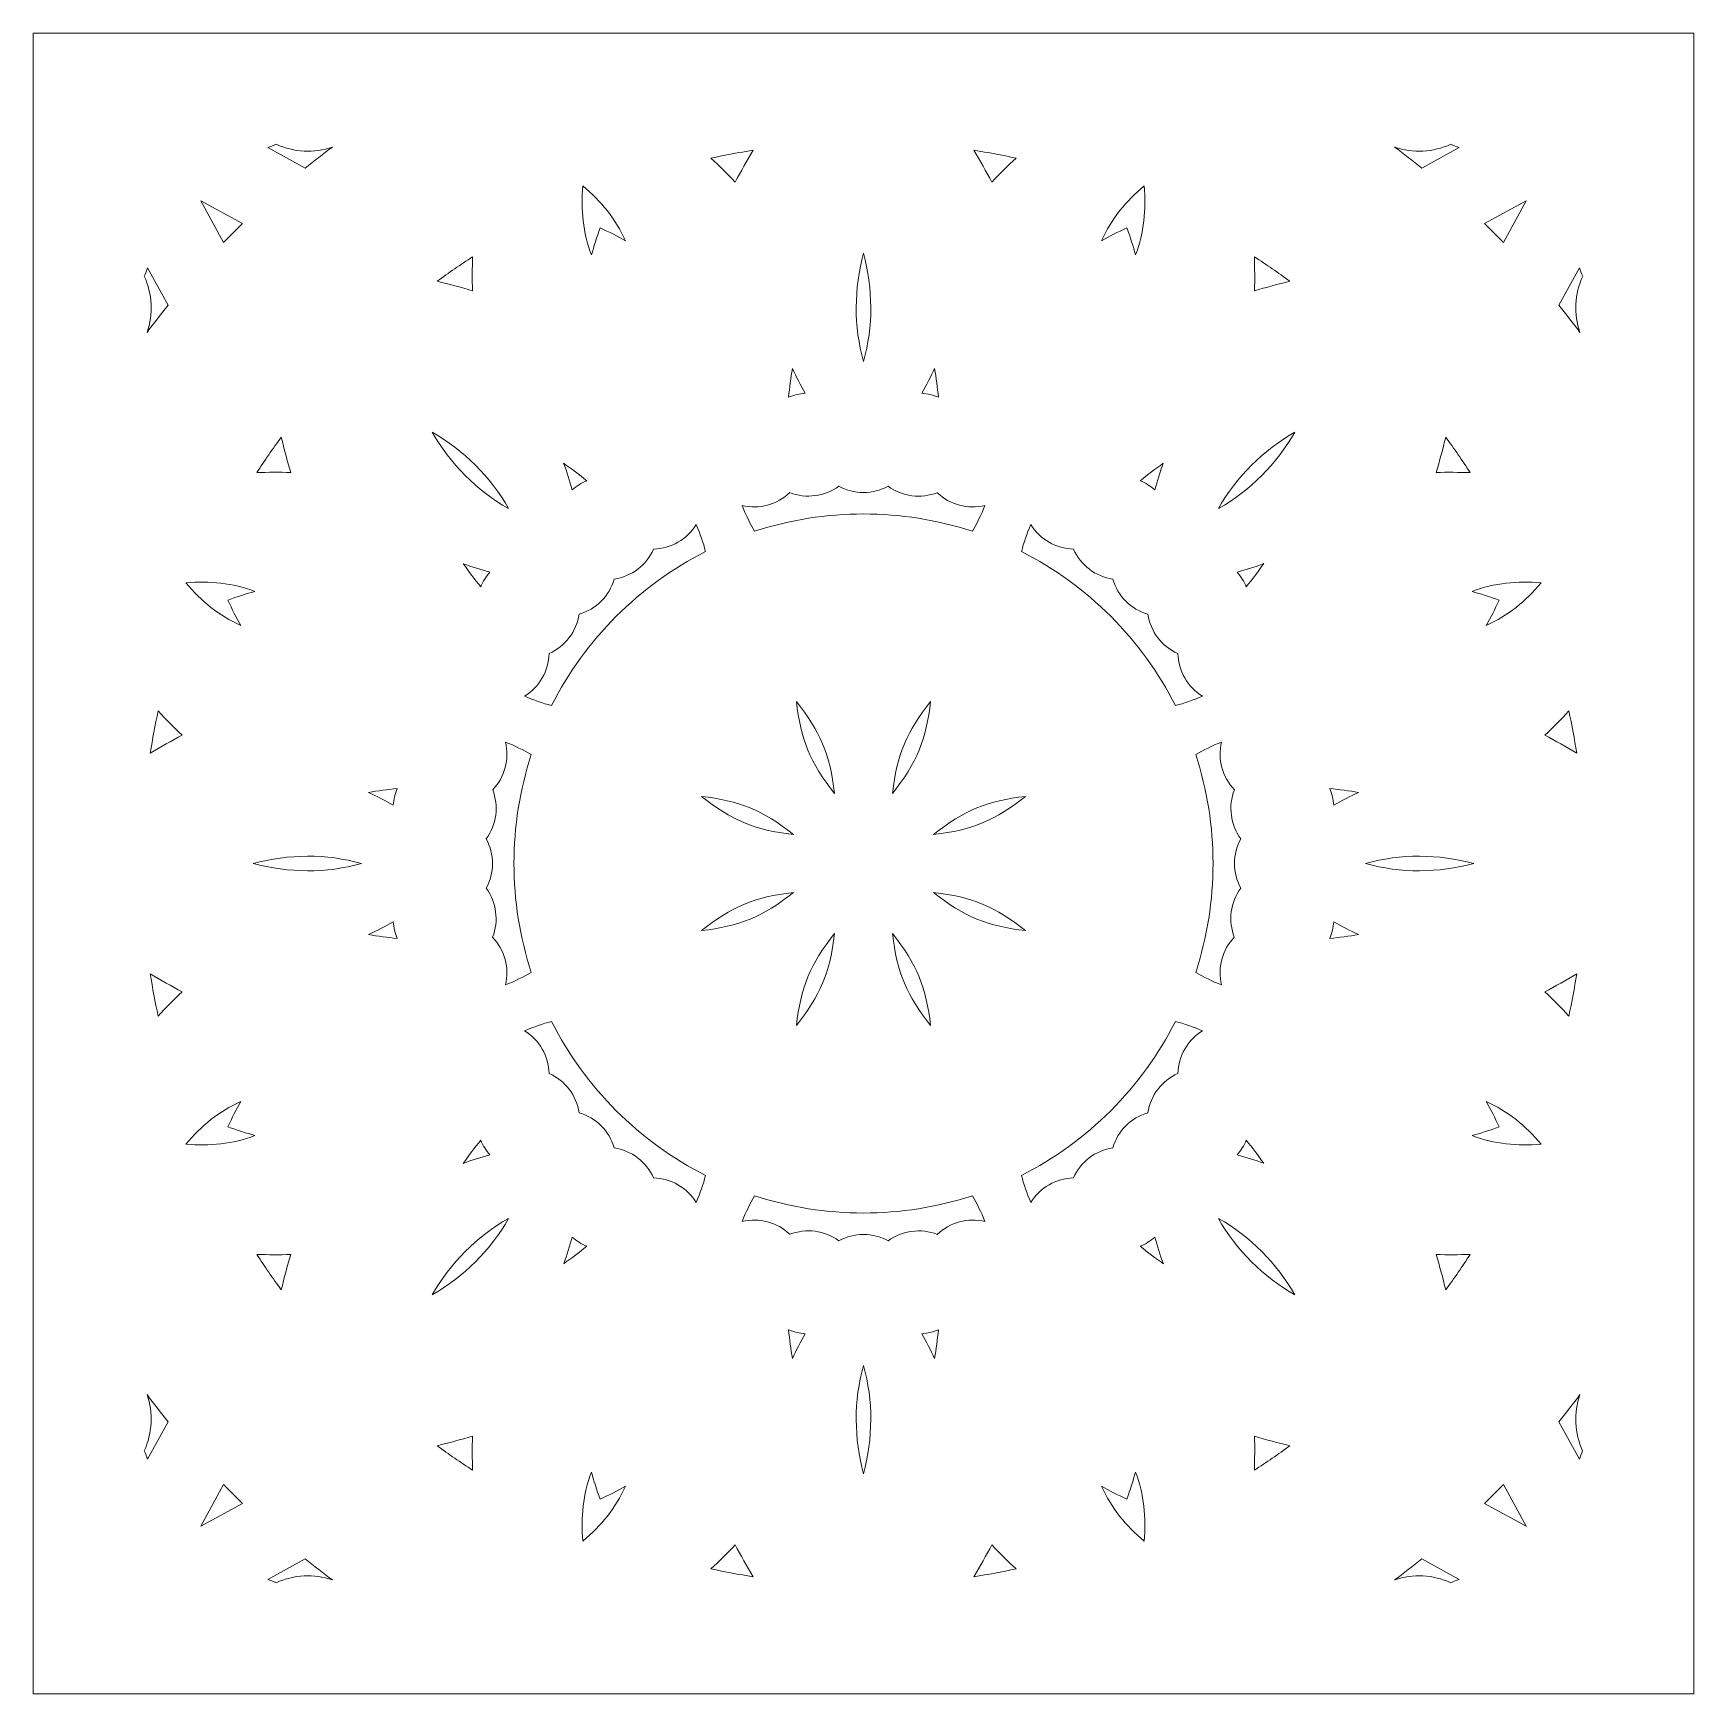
# Model space of a CAD drawing. Header units: millimetres. Extents: x -329 to 329, y -329 to 329.
# Drawn here: x 125.8 to 329, y -101.6 to 101.6 of the extents above; entities that cross this region are included whole.
import ezdxf

# ---------------------------------------------------------------- set-up
doc = ezdxf.new("R2010")
doc.units = ezdxf.units.MM
doc.header["$MEASUREMENT"] = 0
doc.layers.add('layer 1', color=7, linetype='Continuous')

msp = doc.modelspace()

# ---------------------------------------------------------------- linework, layer by layer
at = {"layer": 'layer 1', "color": 250, "lineweight": 9}
for points, knots in [([(328.9563, 101.6), (328.9563, 101.6), (125.7563, 101.6), (125.7563, 101.6), (125.7563, 101.6), (125.7563, 101.6), (125.7563, -101.6), (125.7563, -101.6), (125.7563, -101.6), (125.7563, -101.6), (328.9563, -101.6), (328.9563, -101.6), (328.9563, -101.6), (328.9563, -101.6), (328.9563, 101.6), (328.9563, 101.6)], [0, 0, 0, 0, 0.2, 0.2, 0.2, 0.2, 0.4, 0.4, 0.4, 0.4, 0.6, 0.6, 0.6, 0.6, 1, 1, 1, 1]), ([(159.0363, 85.0973), (159.0363, 85.0973), (154.4511, 87.6084), (154.4511, 87.6084), (154.4511, 87.6084), (154.8017, 87.7187), (155.1469, 87.8502), (155.4849, 88.0027), (155.4849, 88.0027), (157.6527, 87.0242), (160.1235, 86.913), (162.3602, 87.6689), (162.3602, 87.6689), (161.2397, 86.8359), (160.1315, 85.9787), (159.0363, 85.0973)], [0, 0, 0, 0, 0.2, 0.2, 0.2, 0.2, 0.4, 0.4, 0.4, 0.4, 0.6, 0.6, 0.6, 0.6, 1, 1, 1, 1]), ([(295.6756, 85.0972), (294.5805, 85.9785), (293.4722, 86.8358), (292.3518, 87.6687), (292.3518, 87.6687), (294.5885, 86.9128), (297.0592, 87.0241), (299.2271, 88.0026), (299.2271, 88.0026), (299.565, 87.85), (299.9103, 87.7185), (300.2609, 87.6082), (300.2609, 87.6082), (300.2609, 87.6082), (295.6756, 85.0972), (295.6756, 85.0972)], [0, 0, 0, 0, 0.2, 0.2, 0.2, 0.2, 0.4, 0.4, 0.4, 0.4, 0.6, 0.6, 0.6, 0.6, 1, 1, 1, 1]), ([(211.6386, 83.3863), (210.681, 84.3927), (209.6961, 85.3682), (208.6856, 86.3136), (208.6856, 86.3136), (210.3969, 86.6821), (212.1269, 87.0009), (213.8737, 87.2685), (213.8737, 87.2685), (213.0912, 85.998), (212.3451, 84.7041), (211.6386, 83.3863)], [0, 0, 0, 0, 0.25, 0.25, 0.25, 0.25, 0.5, 0.5, 0.5, 0.5, 1, 1, 1, 1]), ([(243.0738, 83.3862), (242.3672, 84.704), (241.621, 85.9979), (240.8385, 87.2685), (240.8385, 87.2685), (242.5852, 87.0009), (244.3153, 86.682), (246.0268, 86.3136), (246.0268, 86.3136), (245.0161, 85.3681), (244.0313, 84.3927), (243.0738, 83.3862)], [0, 0, 0, 0, 0.25, 0.25, 0.25, 0.25, 0.5, 0.5, 0.5, 0.5, 1, 1, 1, 1]), ([(194.0767, 74.4688), (193.0027, 77.217), (192.7733, 79.9788), (193.0029, 82.9361), (193.0029, 82.9361), (195.2559, 81.0076), (197.0469, 78.8926), (198.2306, 76.1906), (198.2306, 76.1906), (197.2892, 76.7447), (196.2605, 77.2748), (195.1384, 77.7815), (195.1384, 77.7815), (194.7032, 76.6294), (194.3505, 75.5268), (194.0767, 74.4688)], [0, 0, 0, 0, 0.2, 0.2, 0.2, 0.2, 0.4, 0.4, 0.4, 0.4, 0.6, 0.6, 0.6, 0.6, 1, 1, 1, 1]), ([(260.6362, 74.4698), (260.3624, 75.5273), (260.0098, 76.6296), (259.5747, 77.7813), (259.5747, 77.7813), (258.4522, 77.2744), (257.4232, 76.7442), (256.4815, 76.1896), (256.4815, 76.1896), (257.6653, 78.8923), (259.456, 81.0074), (261.7094, 82.9362), (261.7094, 82.9362), (261.9389, 79.9794), (261.7098, 77.2175), (260.6362, 74.4698)], [0, 0, 0, 0, 0.2, 0.2, 0.2, 0.2, 0.4, 0.4, 0.4, 0.4, 0.6, 0.6, 0.6, 0.6, 1, 1, 1, 1]), ([(149.0562, 76.0019), (149.0562, 76.0019), (146.2742, 81.0818), (146.2742, 81.0818), (146.2742, 81.0818), (146.2742, 81.0818), (151.3541, 78.2998), (151.3541, 78.2998), (151.3541, 78.2998), (151.3541, 78.2998), (149.0562, 76.0019), (149.0562, 76.0019)], [0, 0, 0, 0, 0.25, 0.25, 0.25, 0.25, 0.5, 0.5, 0.5, 0.5, 1, 1, 1, 1]), ([(303.3579, 78.2996), (303.3579, 78.2996), (308.4378, 81.0816), (308.4378, 81.0816), (308.4378, 81.0816), (308.4378, 81.0816), (305.6558, 76.0017), (305.6558, 76.0017), (305.6558, 76.0017), (305.6558, 76.0017), (303.3579, 78.2996), (303.3579, 78.2996)], [0, 0, 0, 0, 0.25, 0.25, 0.25, 0.25, 0.5, 0.5, 0.5, 0.5, 1, 1, 1, 1]), ([(179.5071, 70.0772), (178.0755, 70.5095), (176.633, 70.8967), (175.1811, 71.2418), (175.1811, 71.2418), (176.6056, 72.2878), (178.0545, 73.2856), (179.5252, 74.2353), (179.5252, 74.2353), (179.4791, 72.8521), (179.4723, 71.466), (179.5071, 70.0772)], [0, 0, 0, 0, 0.25, 0.25, 0.25, 0.25, 0.5, 0.5, 0.5, 0.5, 1, 1, 1, 1]), ([(227.3562, 61.4285), (226.1413, 65.7358), (226.2016, 70.3469), (227.3565, 74.67), (227.3565, 74.67), (228.5116, 70.3469), (228.5717, 65.7359), (227.3562, 61.4285)], [0, 0, 0, 0, 0.33333333, 0.33333333, 0.33333333, 0.33333333, 1, 1, 1, 1]), ([(279.5307, 71.2416), (278.0792, 70.8965), (276.6367, 70.5092), (275.2051, 70.077), (275.2051, 70.077), (275.2398, 71.4656), (275.2331, 72.8518), (275.1869, 74.235), (275.1869, 74.235), (276.6577, 73.2853), (278.1064, 72.2875), (279.5307, 71.2416)], [0, 0, 0, 0, 0.25, 0.25, 0.25, 0.25, 0.5, 0.5, 0.5, 0.5, 1, 1, 1, 1]), ([(142.2586, 68.3196), (141.3773, 67.2245), (140.52, 66.1162), (139.6871, 64.9958), (139.6871, 64.9958), (140.443, 67.2325), (140.3317, 69.7032), (139.3532, 71.8711), (139.3532, 71.8711), (139.5058, 72.2091), (139.6373, 72.5543), (139.7476, 72.9049), (139.7476, 72.9049), (139.7476, 72.9049), (142.2586, 68.3196), (142.2586, 68.3196)], [0, 0, 0, 0, 0.2, 0.2, 0.2, 0.2, 0.4, 0.4, 0.4, 0.4, 0.6, 0.6, 0.6, 0.6, 1, 1, 1, 1]), ([(312.4533, 68.3195), (312.4533, 68.3195), (314.9644, 72.9047), (314.9644, 72.9047), (314.9644, 72.9047), (315.0747, 72.5541), (315.2062, 72.2088), (315.3587, 71.8709), (315.3587, 71.8709), (314.3802, 69.7031), (314.269, 67.2323), (315.0249, 64.9956), (315.0249, 64.9956), (314.1919, 66.1161), (313.3347, 67.2243), (312.4533, 68.3195)], [0, 0, 0, 0, 0.2, 0.2, 0.2, 0.2, 0.4, 0.4, 0.4, 0.4, 0.6, 0.6, 0.6, 0.6, 1, 1, 1, 1]), ([(218.1823, 57.0625), (218.3037, 58.2421), (218.4663, 59.4133), (218.668, 60.5752), (218.668, 60.5752), (219.1384, 59.5475), (219.6566, 58.5338), (220.2211, 57.5351), (220.2211, 57.5351), (219.5225, 57.4915), (218.8325, 57.3326), (218.1823, 57.0625)], [0, 0, 0, 0, 0.25, 0.25, 0.25, 0.25, 0.5, 0.5, 0.5, 0.5, 1, 1, 1, 1]), ([(234.4912, 57.5351), (235.0556, 58.5339), (235.574, 59.5476), (236.0444, 60.5752), (236.0444, 60.5752), (236.2462, 59.4135), (236.4087, 58.2423), (236.5303, 57.0625), (236.5303, 57.0625), (235.8799, 57.3327), (235.1899, 57.4915), (234.4912, 57.5351)], [0, 0, 0, 0, 0.25, 0.25, 0.25, 0.25, 0.5, 0.5, 0.5, 0.5, 1, 1, 1, 1]), ([(157.2788, 47.8491), (155.8901, 47.8838), (154.504, 47.8771), (153.1208, 47.8309), (153.1208, 47.8309), (154.0705, 49.3017), (155.0683, 50.7504), (156.1142, 52.1748), (156.1142, 52.1748), (156.4593, 50.7232), (156.8466, 49.2807), (157.2788, 47.8491)], [0, 0, 0, 0, 0.25, 0.25, 0.25, 0.25, 0.5, 0.5, 0.5, 0.5, 1, 1, 1, 1]), ([(183.9198, 43.4364), (180.0149, 45.6231), (176.797, 48.9263), (174.5568, 52.7998), (174.5568, 52.7998), (178.4304, 50.5597), (181.7334, 47.3417), (183.9198, 43.4364)], [0, 0, 0, 0, 0.33333333, 0.33333333, 0.33333333, 0.33333333, 1, 1, 1, 1]), ([(270.7927, 43.4365), (272.9794, 47.3414), (276.2826, 50.5593), (280.1561, 52.7995), (280.1561, 52.7995), (277.916, 48.9259), (274.698, 45.6229), (270.7927, 43.4365)], [0, 0, 0, 0, 0.33333333, 0.33333333, 0.33333333, 0.33333333, 1, 1, 1, 1]), ([(297.4332, 47.8487), (297.8655, 49.2803), (298.2527, 50.7228), (298.5978, 52.1746), (298.5978, 52.1746), (299.6438, 50.7502), (300.6416, 49.3013), (301.5913, 47.8306), (301.5913, 47.8306), (300.2081, 47.8767), (298.8219, 47.8835), (297.4332, 47.8487)], [0, 0, 0, 0, 0.25, 0.25, 0.25, 0.25, 0.5, 0.5, 0.5, 0.5, 1, 1, 1, 1]), ([(191.718, 45.7285), (191.4108, 46.8339), (191.0606, 47.9173), (190.6665, 48.9766), (190.6665, 48.9766), (191.6307, 48.2978), (192.5737, 47.5845), (193.4939, 46.8363), (193.4939, 46.8363), (192.8431, 46.5674), (192.2428, 46.1917), (191.718, 45.7285)], [0, 0, 0, 0, 0.25, 0.25, 0.25, 0.25, 0.5, 0.5, 0.5, 0.5, 1, 1, 1, 1]), ([(262.9944, 45.7287), (262.4697, 46.1919), (261.8693, 46.5675), (261.2186, 46.8363), (261.2186, 46.8363), (262.1386, 47.5846), (263.0817, 48.2978), (264.0459, 48.9767), (264.0459, 48.9767), (263.6518, 47.9174), (263.3015, 46.8341), (262.9944, 45.7287)], [0, 0, 0, 0, 0.25, 0.25, 0.25, 0.25, 0.5, 0.5, 0.5, 0.5, 1, 1, 1, 1]), ([(214.0356, 40.6579), (213.4701, 41.6199), (212.9524, 42.6593), (212.501, 43.8088), (212.501, 43.8088), (214.5718, 43.3153), (216.786, 43.9112), (218.3291, 45.3789), (218.3291, 45.3789), (220.3231, 44.609), (222.6019, 44.9086), (224.3287, 46.1678), (224.3287, 46.1678), (226.2078, 45.1385), (228.5019, 45.1383), (230.3815, 46.1669), (230.3815, 46.1669), (232.1111, 44.8994), (234.3834, 44.6002), (236.3819, 45.3765), (236.3819, 45.3765), (237.9272, 43.8974), (240.132, 43.3038), (242.2102, 43.8059), (242.2102, 43.8059), (241.7591, 42.6575), (241.2418, 41.6191), (240.6768, 40.6579), (240.6768, 40.6579), (232.0506, 43.4792), (222.6618, 43.4792), (214.0356, 40.6579)], [0, 0, 0, 0, 0.11111111, 0.11111111, 0.11111111, 0.11111111, 0.22222222, 0.22222222, 0.22222222, 0.22222222, 0.33333333, 0.33333333, 0.33333333, 0.33333333, 0.44444444, 0.44444444, 0.44444444, 0.44444444, 0.55555556, 0.55555556, 0.55555556, 0.55555556, 0.66666667, 0.66666667, 0.66666667, 0.66666667, 0.77777778, 0.77777778, 0.77777778, 0.77777778, 1, 1, 1, 1]), ([(192.5698, 30.5047), (194.6263, 31.1057), (196.2486, 32.7277), (196.8503, 34.7842), (196.8503, 34.7842), (198.9696, 35.1108), (200.7879, 36.506), (201.6522, 38.4681), (201.6522, 38.4681), (203.7907, 38.5149), (205.7696, 39.6542), (206.884, 41.4787), (206.884, 41.4787), (207.3771, 40.3477), (207.7455, 39.2477), (208.0257, 38.1685), (208.0257, 38.1685), (199.9311, 34.0638), (193.2922, 27.4249), (189.1875, 19.3303), (189.1875, 19.3303), (188.1074, 19.6107), (187.0064, 19.9795), (185.8743, 20.4732), (185.8743, 20.4732), (187.6875, 21.5886), (188.8319, 23.5757), (188.8853, 25.7046), (188.8853, 25.7046), (190.8396, 26.5701), (192.2391, 28.3933), (192.5698, 30.5047)], [0, 0, 0, 0, 0.11111111, 0.11111111, 0.11111111, 0.11111111, 0.22222222, 0.22222222, 0.22222222, 0.22222222, 0.33333333, 0.33333333, 0.33333333, 0.33333333, 0.44444444, 0.44444444, 0.44444444, 0.44444444, 0.55555556, 0.55555556, 0.55555556, 0.55555556, 0.66666667, 0.66666667, 0.66666667, 0.66666667, 0.77777778, 0.77777778, 0.77777778, 0.77777778, 1, 1, 1, 1]), ([(265.5249, 19.3303), (261.4202, 27.4249), (254.7813, 34.0638), (246.6867, 38.1685), (246.6867, 38.1685), (246.9671, 39.2486), (247.3359, 40.3496), (247.8296, 41.4817), (247.8296, 41.4817), (248.945, 39.6685), (250.9321, 38.5241), (253.061, 38.4707), (253.061, 38.4707), (253.9265, 36.5164), (255.7497, 35.1169), (257.8611, 34.7862), (257.8611, 34.7862), (258.4621, 32.7297), (260.0841, 31.1074), (262.1406, 30.5057), (262.1406, 30.5057), (262.4672, 28.3864), (263.8624, 26.5681), (265.8245, 25.7038), (265.8245, 25.7038), (265.8713, 23.5653), (267.0106, 21.5864), (268.8351, 20.472), (268.8351, 20.472), (267.7041, 19.9789), (266.6041, 19.6105), (265.5249, 19.3303)], [0, 0, 0, 0, 0.11111111, 0.11111111, 0.11111111, 0.11111111, 0.22222222, 0.22222222, 0.22222222, 0.22222222, 0.33333333, 0.33333333, 0.33333333, 0.33333333, 0.44444444, 0.44444444, 0.44444444, 0.44444444, 0.55555556, 0.55555556, 0.55555556, 0.55555556, 0.66666667, 0.66666667, 0.66666667, 0.66666667, 0.77777778, 0.77777778, 0.77777778, 0.77777778, 1, 1, 1, 1]), ([(180.52, 33.8623), (179.7717, 34.7823), (179.0585, 35.7254), (178.3796, 36.6896), (178.3796, 36.6896), (179.4389, 36.2955), (180.5222, 35.9452), (181.6276, 35.6381), (181.6276, 35.6381), (181.1644, 35.1134), (180.7888, 34.513), (180.52, 33.8623)], [0, 0, 0, 0, 0.25, 0.25, 0.25, 0.25, 0.5, 0.5, 0.5, 0.5, 1, 1, 1, 1]), ([(273.0848, 35.6383), (274.1902, 35.9455), (275.2736, 36.2957), (276.3329, 36.6898), (276.3329, 36.6898), (275.6541, 35.7256), (274.9408, 34.7826), (274.1926, 33.8624), (274.1926, 33.8624), (273.9237, 34.5132), (273.548, 35.1135), (273.0848, 35.6383)], [0, 0, 0, 0, 0.25, 0.25, 0.25, 0.25, 0.5, 0.5, 0.5, 0.5, 1, 1, 1, 1]), ([(151.1667, 29.1252), (148.464, 30.309), (146.3489, 32.0997), (144.4201, 34.3531), (144.4201, 34.3531), (147.3769, 34.5826), (150.1388, 34.3535), (152.8865, 33.2799), (152.8865, 33.2799), (151.829, 33.0061), (150.7267, 32.6535), (149.575, 32.2184), (149.575, 32.2184), (150.0819, 31.0959), (150.6121, 30.0669), (151.1667, 29.1252)], [0, 0, 0, 0, 0.2, 0.2, 0.2, 0.2, 0.4, 0.4, 0.4, 0.4, 0.6, 0.6, 0.6, 0.6, 1, 1, 1, 1]), ([(303.5469, 29.1257), (304.101, 30.0671), (304.6311, 31.0958), (305.1378, 32.2179), (305.1378, 32.2179), (303.9857, 32.6531), (302.8831, 33.0058), (301.8251, 33.2796), (301.8251, 33.2796), (304.5733, 34.3536), (307.3351, 34.583), (310.2924, 34.3534), (310.2924, 34.3534), (308.3639, 32.1004), (306.2489, 30.3094), (303.5469, 29.1257)], [0, 0, 0, 0, 0.2, 0.2, 0.2, 0.2, 0.4, 0.4, 0.4, 0.4, 0.6, 0.6, 0.6, 0.6, 1, 1, 1, 1]), ([(143.9696, 15.7178), (142.6518, 15.0112), (141.3579, 14.265), (140.0873, 13.4825), (140.0873, 13.4825), (140.3549, 15.2292), (140.6738, 16.9593), (141.0422, 18.6708), (141.0422, 18.6708), (141.9877, 17.6601), (142.9631, 16.6753), (143.9696, 15.7178)], [0, 0, 0, 0, 0.25, 0.25, 0.25, 0.25, 0.5, 0.5, 0.5, 0.5, 1, 1, 1, 1]), ([(223.8002, 8.5846), (220.8297, 12.2825), (219.6664, 15.2668), (219.1477, 19.8167), (219.1477, 19.8167), (221.9984, 16.2333), (223.2858, 13.2995), (223.8002, 8.5846)], [0, 0, 0, 0, 0.33333333, 0.33333333, 0.33333333, 0.33333333, 1, 1, 1, 1]), ([(230.9121, 8.5847), (231.4265, 13.2999), (232.7141, 16.2327), (235.5646, 19.8167), (235.5646, 19.8167), (235.0465, 15.2671), (233.8824, 12.2823), (230.9121, 8.5847)], [0, 0, 0, 0, 0.33333333, 0.33333333, 0.33333333, 0.33333333, 1, 1, 1, 1]), ([(314.6245, 13.4821), (313.354, 14.2646), (312.0601, 15.0107), (310.7423, 15.7172), (310.7423, 15.7172), (311.7487, 16.6748), (312.7242, 17.6597), (313.6696, 18.6702), (313.6696, 18.6702), (314.0381, 16.9589), (314.3569, 15.2289), (314.6245, 13.4821)], [0, 0, 0, 0, 0.25, 0.25, 0.25, 0.25, 0.5, 0.5, 0.5, 0.5, 1, 1, 1, 1]), ([(181.9795, 9.0255), (183.4586, 10.5708), (184.0522, 12.7756), (183.5501, 14.8538), (183.5501, 14.8538), (184.6985, 14.4027), (185.7369, 13.8854), (186.6981, 13.3204), (186.6981, 13.3204), (183.8768, 4.6942), (183.8768, -4.6946), (186.6981, -13.3208), (186.6981, -13.3208), (185.7361, -13.8863), (184.6967, -14.404), (183.5472, -14.8554), (183.5472, -14.8554), (184.0407, -12.7846), (183.4448, -10.5704), (181.9771, -9.0273), (181.9771, -9.0273), (182.747, -7.0333), (182.4474, -4.7545), (181.1882, -3.0277), (181.1882, -3.0277), (182.2175, -1.1486), (182.2177, 1.1455), (181.1891, 3.0251), (181.1891, 3.0251), (182.4566, 4.7547), (182.7558, 7.027), (181.9795, 9.0255)], [0, 0, 0, 0, 0.11111111, 0.11111111, 0.11111111, 0.11111111, 0.22222222, 0.22222222, 0.22222222, 0.22222222, 0.33333333, 0.33333333, 0.33333333, 0.33333333, 0.44444444, 0.44444444, 0.44444444, 0.44444444, 0.55555556, 0.55555556, 0.55555556, 0.55555556, 0.66666667, 0.66666667, 0.66666667, 0.66666667, 0.77777778, 0.77777778, 0.77777778, 0.77777778, 1, 1, 1, 1]), ([(268.0143, -13.3208), (270.8356, -4.6946), (270.8356, 4.6942), (268.0143, 13.3204), (268.0143, 13.3204), (268.9763, 13.8859), (270.0157, 14.4036), (271.1652, 14.855), (271.1652, 14.855), (270.6717, 12.7842), (271.2676, 10.57), (272.7353, 9.0269), (272.7353, 9.0269), (271.9654, 7.0329), (272.265, 4.7541), (273.5242, 3.0273), (273.5242, 3.0273), (272.4949, 1.1482), (272.4947, -1.1459), (273.5233, -3.0255), (273.5233, -3.0255), (272.2558, -4.7551), (271.9566, -7.0274), (272.7329, -9.0259), (272.7329, -9.0259), (271.2538, -10.5712), (270.6602, -12.776), (271.1623, -14.8542), (271.1623, -14.8542), (270.0139, -14.4031), (268.9755, -13.8858), (268.0143, -13.3208)], [0, 0, 0, 0, 0.11111111, 0.11111111, 0.11111111, 0.11111111, 0.22222222, 0.22222222, 0.22222222, 0.22222222, 0.33333333, 0.33333333, 0.33333333, 0.33333333, 0.44444444, 0.44444444, 0.44444444, 0.44444444, 0.55555556, 0.55555556, 0.55555556, 0.55555556, 0.66666667, 0.66666667, 0.66666667, 0.66666667, 0.77777778, 0.77777778, 0.77777778, 0.77777778, 1, 1, 1, 1]), ([(169.8212, 7.1349), (168.8224, 7.6993), (167.8087, 8.2177), (166.7811, 8.6881), (166.7811, 8.6881), (167.9428, 8.8899), (169.114, 9.0524), (170.2938, 9.174), (170.2938, 9.174), (170.0236, 8.5236), (169.8648, 7.8336), (169.8212, 7.1349)], [0, 0, 0, 0, 0.25, 0.25, 0.25, 0.25, 0.5, 0.5, 0.5, 0.5, 1, 1, 1, 1]), ([(218.7713, 3.5557), (214.056, 4.0701), (211.1233, 5.3577), (207.5393, 8.2082), (207.5393, 8.2082), (212.0889, 7.6901), (215.0737, 6.526), (218.7713, 3.5557)], [0, 0, 0, 0, 0.33333333, 0.33333333, 0.33333333, 0.33333333, 1, 1, 1, 1]), ([(235.941, 3.5558), (239.6389, 6.5263), (242.6232, 7.6896), (247.1731, 8.2083), (247.1731, 8.2083), (243.5897, 5.3576), (240.6559, 4.0702), (235.941, 3.5558)], [0, 0, 0, 0, 0.33333333, 0.33333333, 0.33333333, 0.33333333, 1, 1, 1, 1]), ([(284.8914, 7.1352), (284.8478, 7.8338), (284.6889, 8.5238), (284.4188, 9.174), (284.4188, 9.174), (285.5984, 9.0526), (286.7696, 8.89), (287.9315, 8.6883), (287.9315, 8.6883), (286.9038, 8.2179), (285.8901, 7.6997), (284.8914, 7.1352)], [0, 0, 0, 0, 0.25, 0.25, 0.25, 0.25, 0.5, 0.5, 0.5, 0.5, 1, 1, 1, 1]), ([(152.6863, 0.0002), (157.0094, 1.1553), (161.6204, 1.2154), (165.9278, -0.0001), (165.9278, -0.0001), (161.6205, -1.215), (157.0094, -1.1547), (152.6863, 0.0002)], [0, 0, 0, 0, 0.33333333, 0.33333333, 0.33333333, 0.33333333, 1, 1, 1, 1]), ([(288.7848, 0.0001), (293.0921, 1.215), (297.7032, 1.1547), (302.0263, -0.0002), (302.0263, -0.0002), (297.7032, -1.1553), (293.0922, -1.2154), (288.7848, 0.0001)], [0, 0, 0, 0, 0.33333333, 0.33333333, 0.33333333, 0.33333333, 1, 1, 1, 1]), ([(207.5393, -8.2087), (211.1227, -5.358), (214.0565, -4.0706), (218.7714, -3.5562), (218.7714, -3.5562), (215.0735, -6.5267), (212.0892, -7.69), (207.5393, -8.2087)], [0, 0, 0, 0, 0.33333333, 0.33333333, 0.33333333, 0.33333333, 1, 1, 1, 1]), ([(247.1731, -8.2086), (242.6235, -7.6905), (239.6387, -6.5264), (235.9411, -3.5561), (235.9411, -3.5561), (240.6564, -4.0705), (243.5891, -5.3581), (247.1731, -8.2086)], [0, 0, 0, 0, 0.33333333, 0.33333333, 0.33333333, 0.33333333, 1, 1, 1, 1]), ([(166.7811, -8.6883), (167.8088, -8.2179), (168.8225, -7.6997), (169.8212, -7.1352), (169.8212, -7.1352), (169.8648, -7.8338), (170.0237, -8.5238), (170.2938, -9.174), (170.2938, -9.174), (169.1142, -9.0526), (167.943, -8.89), (166.7811, -8.6883)], [0, 0, 0, 0, 0.25, 0.25, 0.25, 0.25, 0.5, 0.5, 0.5, 0.5, 1, 1, 1, 1]), ([(284.4188, -9.174), (284.689, -8.5236), (284.8478, -7.8336), (284.8914, -7.1349), (284.8914, -7.1349), (285.8902, -7.6993), (286.9039, -8.2177), (287.9315, -8.6881), (287.9315, -8.6881), (286.7698, -8.8899), (285.5986, -9.0524), (284.4188, -9.174)], [0, 0, 0, 0, 0.25, 0.25, 0.25, 0.25, 0.5, 0.5, 0.5, 0.5, 1, 1, 1, 1]), ([(219.1478, -19.8171), (219.6659, -15.2675), (220.83, -12.2827), (223.8003, -8.5851), (223.8003, -8.5851), (223.2859, -13.3004), (221.9983, -16.2331), (219.1478, -19.8171)], [0, 0, 0, 0, 0.33333333, 0.33333333, 0.33333333, 0.33333333, 1, 1, 1, 1]), ([(235.5647, -19.8171), (232.714, -16.2338), (231.4266, -13.2999), (230.9122, -8.585), (230.9122, -8.585), (233.8827, -12.2829), (235.046, -15.2672), (235.5647, -19.8171)], [0, 0, 0, 0, 0.33333333, 0.33333333, 0.33333333, 0.33333333, 1, 1, 1, 1]), ([(140.0873, -13.4823), (141.3578, -14.2648), (142.6517, -15.0109), (143.9695, -15.7174), (143.9695, -15.7174), (142.9631, -16.675), (141.9876, -17.6599), (141.0422, -18.6704), (141.0422, -18.6704), (140.6737, -16.9591), (140.3549, -15.2291), (140.0873, -13.4823)], [0, 0, 0, 0, 0.25, 0.25, 0.25, 0.25, 0.5, 0.5, 0.5, 0.5, 1, 1, 1, 1]), ([(310.7422, -15.718), (312.06, -15.0114), (313.3539, -14.2653), (314.6245, -13.4827), (314.6245, -13.4827), (314.3569, -15.2294), (314.038, -16.9595), (313.6696, -18.671), (313.6696, -18.671), (312.7241, -17.6603), (311.7487, -16.6755), (310.7422, -15.718)], [0, 0, 0, 0, 0.25, 0.25, 0.25, 0.25, 0.5, 0.5, 0.5, 0.5, 1, 1, 1, 1]), ([(185.8773, -20.4724), (187.0083, -19.9793), (188.1083, -19.6109), (189.1875, -19.3307), (189.1875, -19.3307), (193.2922, -27.4253), (199.9311, -34.0642), (208.0257, -38.1689), (208.0257, -38.1689), (207.7453, -39.249), (207.3765, -40.35), (206.8828, -41.4821), (206.8828, -41.4821), (205.7674, -39.6689), (203.7803, -38.5245), (201.6514, -38.4711), (201.6514, -38.4711), (200.7859, -36.5168), (198.9627, -35.1173), (196.8513, -34.7866), (196.8513, -34.7866), (196.2503, -32.7301), (194.6283, -31.1078), (192.5718, -30.5061), (192.5718, -30.5061), (192.2452, -28.3868), (190.85, -26.5685), (188.8879, -25.7042), (188.8879, -25.7042), (188.8411, -23.5657), (187.7018, -21.5869), (185.8773, -20.4724)], [0, 0, 0, 0, 0.11111111, 0.11111111, 0.11111111, 0.11111111, 0.22222222, 0.22222222, 0.22222222, 0.22222222, 0.33333333, 0.33333333, 0.33333333, 0.33333333, 0.44444444, 0.44444444, 0.44444444, 0.44444444, 0.55555556, 0.55555556, 0.55555556, 0.55555556, 0.66666667, 0.66666667, 0.66666667, 0.66666667, 0.77777778, 0.77777778, 0.77777778, 0.77777778, 1, 1, 1, 1]), ([(246.6867, -38.1689), (254.7813, -34.0642), (261.4202, -27.4253), (265.5249, -19.3307), (265.5249, -19.3307), (266.605, -19.6111), (267.706, -19.9799), (268.8381, -20.4736), (268.8381, -20.4736), (267.0249, -21.589), (265.8805, -23.5761), (265.8271, -25.705), (265.8271, -25.705), (263.8728, -26.5705), (262.4733, -28.3937), (262.1426, -30.5051), (262.1426, -30.5051), (260.0861, -31.1061), (258.4638, -32.7281), (257.8621, -34.7846), (257.8621, -34.7846), (255.7428, -35.1112), (253.9245, -36.5064), (253.0602, -38.4685), (253.0602, -38.4685), (250.9217, -38.5153), (248.9428, -39.6546), (247.8284, -41.4791), (247.8284, -41.4791), (247.3353, -40.3481), (246.9669, -39.2481), (246.6867, -38.1689)], [0, 0, 0, 0, 0.11111111, 0.11111111, 0.11111111, 0.11111111, 0.22222222, 0.22222222, 0.22222222, 0.22222222, 0.33333333, 0.33333333, 0.33333333, 0.33333333, 0.44444444, 0.44444444, 0.44444444, 0.44444444, 0.55555556, 0.55555556, 0.55555556, 0.55555556, 0.66666667, 0.66666667, 0.66666667, 0.66666667, 0.77777778, 0.77777778, 0.77777778, 0.77777778, 1, 1, 1, 1]), ([(144.4202, -34.3534), (146.3487, -32.1004), (148.4637, -30.3094), (151.1657, -29.1257), (151.1657, -29.1257), (150.6116, -30.0671), (150.0815, -31.0958), (149.5748, -32.2179), (149.5748, -32.2179), (150.7269, -32.6531), (151.8295, -33.0058), (152.8875, -33.2796), (152.8875, -33.2796), (150.1393, -34.3536), (147.3775, -34.583), (144.4202, -34.3534)], [0, 0, 0, 0, 0.2, 0.2, 0.2, 0.2, 0.4, 0.4, 0.4, 0.4, 0.6, 0.6, 0.6, 0.6, 1, 1, 1, 1]), ([(310.2925, -34.3531), (307.3357, -34.5826), (304.5738, -34.3535), (301.8261, -33.2799), (301.8261, -33.2799), (302.8836, -33.0061), (303.9859, -32.6535), (305.1376, -32.2184), (305.1376, -32.2184), (304.6307, -31.0959), (304.1005, -30.0669), (303.5459, -29.1252), (303.5459, -29.1252), (306.2486, -30.309), (308.3637, -32.0997), (310.2925, -34.3531)], [0, 0, 0, 0, 0.2, 0.2, 0.2, 0.2, 0.4, 0.4, 0.4, 0.4, 0.6, 0.6, 0.6, 0.6, 1, 1, 1, 1]), ([(178.3797, -36.6898), (179.0585, -35.7256), (179.7718, -34.7826), (180.52, -33.8624), (180.52, -33.8624), (180.7889, -34.5132), (181.1646, -35.1135), (181.6278, -35.6383), (181.6278, -35.6383), (180.5224, -35.9455), (179.439, -36.2957), (178.3797, -36.6898)], [0, 0, 0, 0, 0.25, 0.25, 0.25, 0.25, 0.5, 0.5, 0.5, 0.5, 1, 1, 1, 1]), ([(273.085, -35.6381), (273.5482, -35.1134), (273.9238, -34.513), (274.1926, -33.8623), (274.1926, -33.8623), (274.9409, -34.7823), (275.6541, -35.7254), (276.333, -36.6896), (276.333, -36.6896), (275.2737, -36.2955), (274.1904, -35.9452), (273.085, -35.6381)], [0, 0, 0, 0, 0.25, 0.25, 0.25, 0.25, 0.5, 0.5, 0.5, 0.5, 1, 1, 1, 1]), ([(214.0356, -40.6583), (222.6618, -43.4796), (232.0506, -43.4796), (240.6768, -40.6583), (240.6768, -40.6583), (241.2423, -41.6203), (241.76, -42.6597), (242.2114, -43.8092), (242.2114, -43.8092), (240.1406, -43.3157), (237.9264, -43.9116), (236.3833, -45.3793), (236.3833, -45.3793), (234.3893, -44.6094), (232.1105, -44.909), (230.3837, -46.1682), (230.3837, -46.1682), (228.5046, -45.139), (226.2105, -45.1387), (224.3309, -46.1673), (224.3309, -46.1673), (222.6013, -44.8998), (220.329, -44.6006), (218.3305, -45.3769), (218.3305, -45.3769), (216.7852, -43.8978), (214.5804, -43.3042), (212.5022, -43.8063), (212.5022, -43.8063), (212.9533, -42.6579), (213.4706, -41.6195), (214.0356, -40.6583)], [0, 0, 0, 0, 0.11111111, 0.11111111, 0.11111111, 0.11111111, 0.22222222, 0.22222222, 0.22222222, 0.22222222, 0.33333333, 0.33333333, 0.33333333, 0.33333333, 0.44444444, 0.44444444, 0.44444444, 0.44444444, 0.55555556, 0.55555556, 0.55555556, 0.55555556, 0.66666667, 0.66666667, 0.66666667, 0.66666667, 0.77777778, 0.77777778, 0.77777778, 0.77777778, 1, 1, 1, 1]), ([(174.5565, -52.7995), (176.7966, -48.9259), (180.0146, -45.6229), (183.9199, -43.4365), (183.9199, -43.4365), (181.7332, -47.3414), (178.43, -50.5593), (174.5565, -52.7995)], [0, 0, 0, 0, 0.33333333, 0.33333333, 0.33333333, 0.33333333, 1, 1, 1, 1]), ([(280.1558, -52.7998), (276.2822, -50.5597), (272.9792, -47.3417), (270.7928, -43.4364), (270.7928, -43.4364), (274.6977, -45.6231), (277.9156, -48.9263), (280.1558, -52.7998)], [0, 0, 0, 0, 0.33333333, 0.33333333, 0.33333333, 0.33333333, 1, 1, 1, 1]), ([(190.6667, -48.9767), (191.0608, -47.9174), (191.4111, -46.8341), (191.7182, -45.7287), (191.7182, -45.7287), (192.2429, -46.1919), (192.8433, -46.5675), (193.494, -46.8363), (193.494, -46.8363), (192.574, -47.5846), (191.6309, -48.2978), (190.6667, -48.9767)], [0, 0, 0, 0, 0.25, 0.25, 0.25, 0.25, 0.5, 0.5, 0.5, 0.5, 1, 1, 1, 1]), ([(264.0461, -48.9766), (263.0819, -48.2978), (262.1389, -47.5845), (261.2187, -46.8363), (261.2187, -46.8363), (261.8695, -46.5674), (262.4698, -46.1917), (262.9946, -45.7285), (262.9946, -45.7285), (263.3018, -46.8339), (263.652, -47.9173), (264.0461, -48.9766)], [0, 0, 0, 0, 0.25, 0.25, 0.25, 0.25, 0.5, 0.5, 0.5, 0.5, 1, 1, 1, 1]), ([(153.1205, -47.8308), (154.5037, -47.8769), (155.8898, -47.8837), (157.2786, -47.8489), (157.2786, -47.8489), (156.8463, -49.2805), (156.4591, -50.723), (156.114, -52.1749), (156.114, -52.1749), (155.068, -50.7504), (154.0702, -49.3015), (153.1205, -47.8308)], [0, 0, 0, 0, 0.25, 0.25, 0.25, 0.25, 0.5, 0.5, 0.5, 0.5, 1, 1, 1, 1]), ([(298.5976, -52.175), (298.2525, -50.7234), (297.8652, -49.2809), (297.433, -47.8493), (297.433, -47.8493), (298.8216, -47.884), (300.2078, -47.8773), (301.591, -47.8311), (301.591, -47.8311), (300.6413, -49.3019), (299.6435, -50.7506), (298.5976, -52.175)], [0, 0, 0, 0, 0.25, 0.25, 0.25, 0.25, 0.5, 0.5, 0.5, 0.5, 1, 1, 1, 1]), ([(218.6682, -60.5752), (218.4664, -59.4135), (218.3039, -58.2423), (218.1823, -57.0625), (218.1823, -57.0625), (218.8327, -57.3327), (219.5227, -57.4915), (220.2214, -57.5351), (220.2214, -57.5351), (219.657, -58.5339), (219.1386, -59.5476), (218.6682, -60.5752)], [0, 0, 0, 0, 0.25, 0.25, 0.25, 0.25, 0.5, 0.5, 0.5, 0.5, 1, 1, 1, 1]), ([(236.0446, -60.5752), (235.5742, -59.5475), (235.056, -58.5338), (234.4915, -57.5351), (234.4915, -57.5351), (235.1901, -57.4915), (235.8801, -57.3326), (236.5303, -57.0625), (236.5303, -57.0625), (236.4089, -58.2421), (236.2463, -59.4133), (236.0446, -60.5752)], [0, 0, 0, 0, 0.25, 0.25, 0.25, 0.25, 0.5, 0.5, 0.5, 0.5, 1, 1, 1, 1]), ([(227.3561, -74.67), (226.201, -70.3469), (226.1409, -65.7359), (227.3564, -61.4285), (227.3564, -61.4285), (228.5713, -65.7358), (228.511, -70.3469), (227.3561, -74.67)], [0, 0, 0, 0, 0.33333333, 0.33333333, 0.33333333, 0.33333333, 1, 1, 1, 1]), ([(139.6869, -64.9958), (140.5199, -66.1163), (141.3771, -67.2245), (142.2585, -68.3197), (142.2585, -68.3197), (142.2585, -68.3197), (139.7474, -72.9049), (139.7474, -72.9049), (139.7474, -72.9049), (139.6371, -72.5543), (139.5056, -72.2091), (139.3531, -71.8711), (139.3531, -71.8711), (140.3316, -69.7033), (140.4428, -67.2325), (139.6869, -64.9958)], [0, 0, 0, 0, 0.2, 0.2, 0.2, 0.2, 0.4, 0.4, 0.4, 0.4, 0.6, 0.6, 0.6, 0.6, 1, 1, 1, 1]), ([(314.9642, -72.9051), (314.9642, -72.9051), (312.4532, -68.3198), (312.4532, -68.3198), (312.4532, -68.3198), (313.3345, -67.2247), (314.1918, -66.1164), (315.0247, -64.996), (315.0247, -64.996), (314.2688, -67.2327), (314.3801, -69.7034), (315.3586, -71.8713), (315.3586, -71.8713), (315.206, -72.2093), (315.0745, -72.5545), (314.9642, -72.9051)], [0, 0, 0, 0, 0.2, 0.2, 0.2, 0.2, 0.4, 0.4, 0.4, 0.4, 0.6, 0.6, 0.6, 0.6, 1, 1, 1, 1]), ([(175.181, -71.2418), (176.6326, -70.8967), (178.0751, -70.5094), (179.5067, -70.0772), (179.5067, -70.0772), (179.472, -71.4658), (179.4787, -72.852), (179.5248, -74.2352), (179.5248, -74.2352), (178.0541, -73.2855), (176.6054, -72.2877), (175.181, -71.2418)], [0, 0, 0, 0, 0.25, 0.25, 0.25, 0.25, 0.5, 0.5, 0.5, 0.5, 1, 1, 1, 1]), ([(275.2047, -70.0774), (276.6363, -70.5097), (278.0788, -70.8969), (279.5306, -71.242), (279.5306, -71.242), (278.1062, -72.288), (276.6573, -73.2858), (275.1866, -74.2355), (275.1866, -74.2355), (275.2327, -72.8523), (275.2395, -71.4662), (275.2047, -70.0774)], [0, 0, 0, 0, 0.25, 0.25, 0.25, 0.25, 0.5, 0.5, 0.5, 0.5, 1, 1, 1, 1]), ([(193.0032, -82.9362), (192.7737, -79.9794), (193.0028, -77.2175), (194.0764, -74.4698), (194.0764, -74.4698), (194.3502, -75.5273), (194.7028, -76.6296), (195.1379, -77.7813), (195.1379, -77.7813), (196.2604, -77.2744), (197.2894, -76.7442), (198.2311, -76.1896), (198.2311, -76.1896), (197.0473, -78.8923), (195.2566, -81.0074), (193.0032, -82.9362)], [0, 0, 0, 0, 0.2, 0.2, 0.2, 0.2, 0.4, 0.4, 0.4, 0.4, 0.6, 0.6, 0.6, 0.6, 1, 1, 1, 1]), ([(261.7097, -82.9361), (259.4567, -81.0076), (257.6657, -78.8926), (256.482, -76.1906), (256.482, -76.1906), (257.4234, -76.7447), (258.4521, -77.2748), (259.5742, -77.7815), (259.5742, -77.7815), (260.0094, -76.6294), (260.3621, -75.5268), (260.6359, -74.4688), (260.6359, -74.4688), (261.7099, -77.217), (261.9393, -79.9788), (261.7097, -82.9361)], [0, 0, 0, 0, 0.2, 0.2, 0.2, 0.2, 0.4, 0.4, 0.4, 0.4, 0.6, 0.6, 0.6, 0.6, 1, 1, 1, 1]), ([(146.274, -81.0818), (146.274, -81.0818), (149.056, -76.0019), (149.056, -76.0019), (149.056, -76.0019), (149.056, -76.0019), (151.3539, -78.2998), (151.3539, -78.2998), (151.3539, -78.2998), (151.3539, -78.2998), (146.274, -81.0818), (146.274, -81.0818)], [0, 0, 0, 0, 0.25, 0.25, 0.25, 0.25, 0.5, 0.5, 0.5, 0.5, 1, 1, 1, 1]), ([(303.3577, -78.3), (303.3577, -78.3), (305.6556, -76.0021), (305.6556, -76.0021), (305.6556, -76.0021), (305.6556, -76.0021), (308.4376, -81.082), (308.4376, -81.082), (308.4376, -81.082), (308.4376, -81.082), (303.3577, -78.3), (303.3577, -78.3)], [0, 0, 0, 0, 0.25, 0.25, 0.25, 0.25, 0.5, 0.5, 0.5, 0.5, 1, 1, 1, 1]), ([(154.4509, -87.6084), (154.4509, -87.6084), (159.0362, -85.0974), (159.0362, -85.0974), (159.0362, -85.0974), (160.1313, -85.9787), (161.2396, -86.836), (162.36, -87.6689), (162.36, -87.6689), (160.1233, -86.913), (157.6526, -87.0243), (155.4847, -88.0028), (155.4847, -88.0028), (155.1467, -87.8502), (154.8015, -87.7187), (154.4509, -87.6084)], [0, 0, 0, 0, 0.2, 0.2, 0.2, 0.2, 0.4, 0.4, 0.4, 0.4, 0.6, 0.6, 0.6, 0.6, 1, 1, 1, 1]), ([(208.685, -86.3138), (209.6957, -85.3683), (210.6805, -84.3929), (211.638, -83.3864), (211.638, -83.3864), (212.3446, -84.7042), (213.0907, -85.9981), (213.8733, -87.2687), (213.8733, -87.2687), (212.1266, -87.0011), (210.3965, -86.6822), (208.685, -86.3138)], [0, 0, 0, 0, 0.25, 0.25, 0.25, 0.25, 0.5, 0.5, 0.5, 0.5, 1, 1, 1, 1]), ([(240.8381, -87.2687), (241.6206, -85.9982), (242.3667, -84.7043), (243.0732, -83.3865), (243.0732, -83.3865), (244.0308, -84.3929), (245.0157, -85.3684), (246.0262, -86.3138), (246.0262, -86.3138), (244.3149, -86.6823), (242.5849, -87.0011), (240.8381, -87.2687)], [0, 0, 0, 0, 0.25, 0.25, 0.25, 0.25, 0.5, 0.5, 0.5, 0.5, 1, 1, 1, 1]), ([(295.6755, -85.0975), (295.6755, -85.0975), (300.2607, -87.6086), (300.2607, -87.6086), (300.2607, -87.6086), (299.9101, -87.7189), (299.5648, -87.8504), (299.2269, -88.0029), (299.2269, -88.0029), (297.0591, -87.0244), (294.5883, -86.9132), (292.3515, -87.6691), (292.3515, -87.6691), (293.4721, -86.8361), (294.5802, -85.9789), (295.6755, -85.0975)], [0, 0, 0, 0, 0.2, 0.2, 0.2, 0.2, 0.4, 0.4, 0.4, 0.4, 0.6, 0.6, 0.6, 0.6, 1, 1, 1, 1])]:
    msp.add_open_spline(points, degree=3, knots=knots, dxfattribs=at)

doc.saveas('drawing.dxf')
